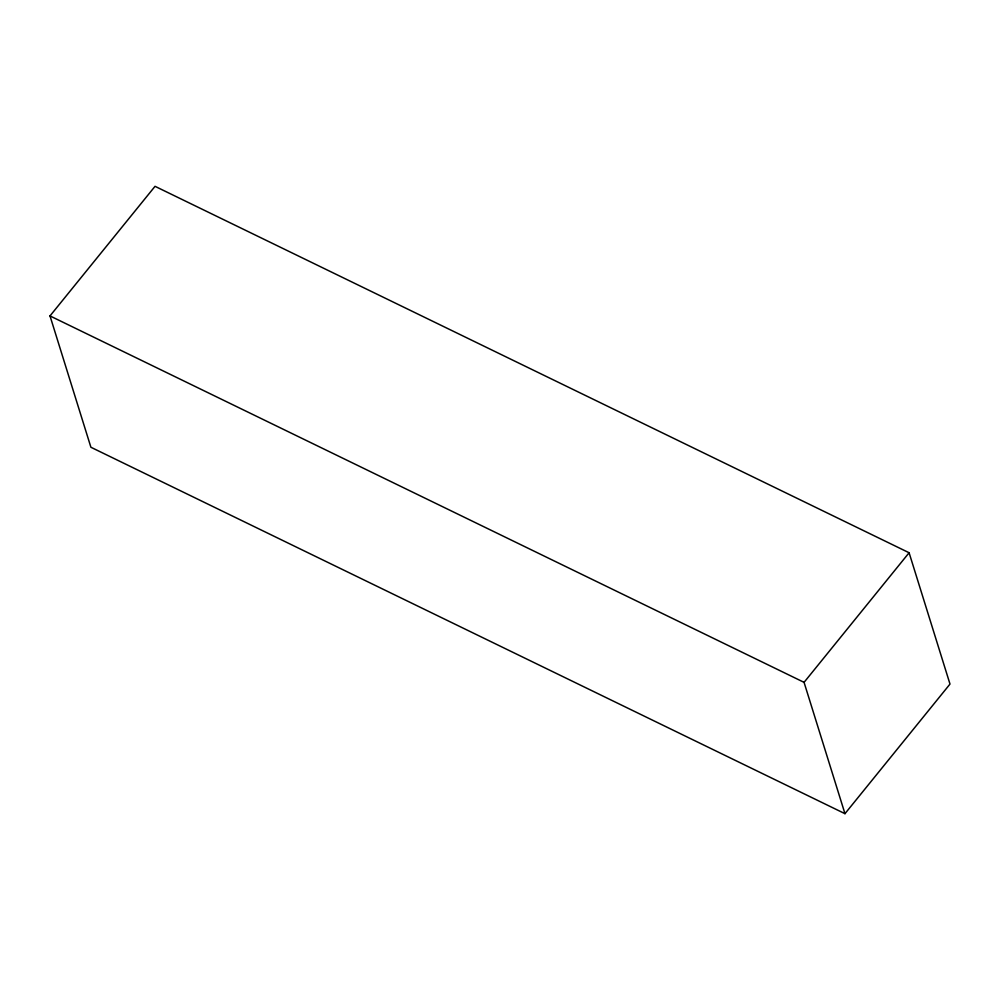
<?xml version="1.0" encoding="UTF-8"?>
<svg xmlns="http://www.w3.org/2000/svg" width="1000" height="1000" viewBox="0 0 1000 1000"><rect width="100%" height="100%" fill="white"/><g stroke="black" fill="none" stroke-linecap="round" stroke-linejoin="round"><path stroke-width="1.5" d="M50 315.925L155.037 186.325L909.1 552.75L950 684.075L844.963 813.675L90.9 447.25L50 315.925L804.062 682.35L844.963 813.675M804.062 682.35L909.1 552.75"/></g></svg>
